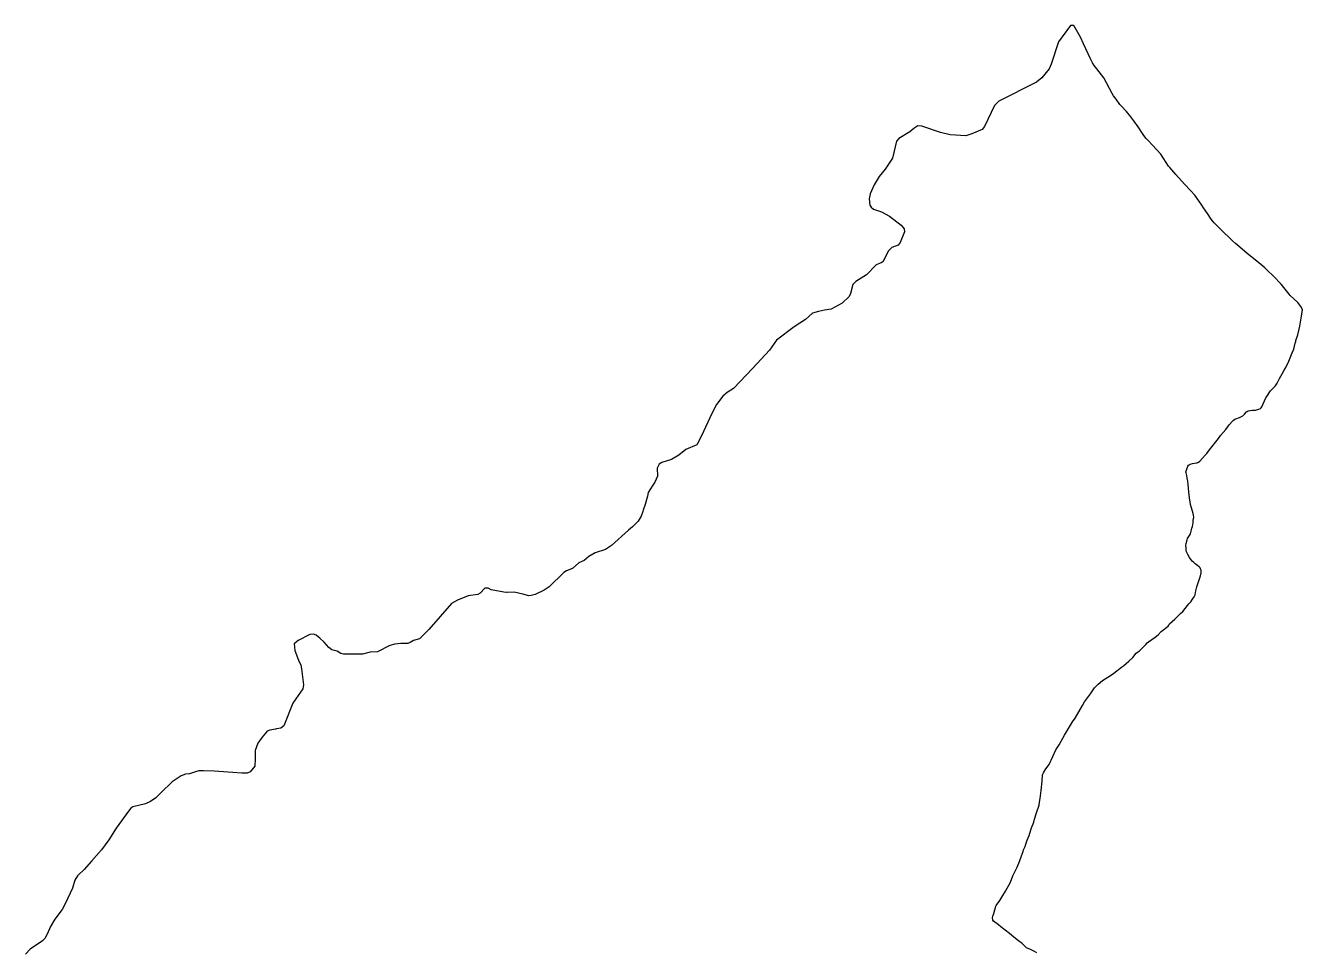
# Model space of a CAD drawing. Extents: x 1197506 to 1206978, y 6141540 to 6151741.
# Drawn here: x 1199954 to 1206978, y 6146640 to 6151741 of the extents above; entities that cross this region are included whole.
import ezdxf

# ---------------------------------------------------------------- set-up
doc = ezdxf.new("R2010")
doc.units = 0
doc.linetypes.add('CONTINU', pattern=[0])
doc.layers.add('1SECTION', color=7, linetype='CONTINU')

msp = doc.modelspace()

# ---------------------------------------------------------------- linework, layer by layer
at = {"layer": '1SECTION'}
msp.add_lwpolyline([(1205516.11, 6146637.8), (1205503.27, 6146645.67), (1205488.77, 6146653.96), (1205482.36, 6146657.01), (1205460.42, 6146666.06), (1205450.32, 6146674.75), (1205435.34, 6146688.93), (1205415.92, 6146704.35), (1205390.9, 6146724.51), (1205366.33, 6146744.31), (1205318.12, 6146780.64), (1205305.53, 6146791.69), (1205278.05, 6146812.53), (1205273.77, 6146817.72), (1205273.09, 6146833.14), (1205275.14, 6146840.82), (1205280.51, 6146854.86), (1205291.09, 6146894.81), (1205292.78, 6146898.48), (1205313.28, 6146927.03), (1205324.93, 6146945.26), (1205343.96, 6146977.09), (1205352.73, 6146993.32), (1205361.28, 6147007.71), (1205371.2, 6147027.51), (1205385.08, 6147062.35), (1205401.58, 6147095.52), (1205408.01, 6147109.88), (1205421.62, 6147141.33), (1205432.77, 6147171.24), (1205440.75, 6147196.76), (1205443.67, 6147204.97), (1205451.62, 6147223.22), (1205456.29, 6147236.68), (1205463.08, 6147258.29), (1205474.06, 6147284.03), (1205478.04, 6147296.33), (1205487.14, 6147325.65), (1205499.62, 6147356.61), (1205504.73, 6147373.81), (1205514.16, 6147409.27), (1205528.81, 6147451.62), (1205532.21, 6147466.54), (1205535.86, 6147487.11), (1205539.84, 6147531.56), (1205546.3, 6147582.62), (1205548.34, 6147616.99), (1205554.21, 6147629.46), (1205567.01, 6147651.08), (1205584.66, 6147674.83), (1205584.66, 6147674.83), (1205605.48, 6147718.1), (1205621.3, 6147754.83), (1205639.18, 6147782.62), (1205650.59, 6147803.24), (1205668.77, 6147836.64), (1205691.1, 6147872.47), (1205713.77, 6147910.08), (1205727.07, 6147930.55), (1205767.19, 6147999.84), (1205779.66, 6148019.66), (1205811.06, 6148063.09), (1205833.42, 6148097.46), (1205853.48, 6148117.43), (1205878.31, 6148136.39), (1205921.03, 6148164.9), (1205939.9, 6148177.84), (1205982.74, 6148210.2), (1205993.92, 6148217.92), (1206022.59, 6148243.84), (1206045.49, 6148263.28), (1206063.4, 6148287.54), (1206070.6, 6148292.69), (1206081.74, 6148299.59), (1206096.95, 6148314.23), (1206115.43, 6148335.47), (1206124.13, 6148344.32), (1206131.26, 6148350.19), (1206166.85, 6148375.27), (1206183.81, 6148388.96), (1206201.42, 6148406.45), (1206238.81, 6148436.1), (1206242.52, 6148441.43), (1206246.12, 6148448.33), (1206275.28, 6148473.79), (1206288.08, 6148487.63), (1206307.65, 6148505.27), (1206319.34, 6148517.33), (1206345.53, 6148549.11), (1206353.12, 6148558.95), (1206363.66, 6148570.07), (1206372.66, 6148583.84), (1206381.68, 6148596.94), (1206387.61, 6148608.92), (1206391.48, 6148629.61), (1206397.59, 6148652.06), (1206407.79, 6148684.81), (1206417.41, 6148713.32), (1206420.32, 6148730.04), (1206420.62, 6148737.1), (1206420.05, 6148743.44), (1206417.81, 6148750.78), (1206414.69, 6148756.25), (1206409.33, 6148762.44), (1206401.63, 6148768.79), (1206387.38, 6148779.43), (1206379.41, 6148786.54), (1206371.6, 6148792.75), (1206365.72, 6148800.1), (1206356.5, 6148813.81), (1206347.48, 6148830.4), (1206340.54, 6148845.75), (1206338.46, 6148853.46), (1206337.23, 6148867.65), (1206336.51, 6148879.12), (1206338.99, 6148891.41), (1206343.22, 6148911.4), (1206345.4, 6148918.84), (1206349.9, 6148924.25), (1206356.21, 6148934.06), (1206361.27, 6148944.74), (1206366.23, 6148959.53), (1206369.94, 6148974.87), (1206372.03, 6148985.24), (1206374.6, 6148995.06), (1206375.78, 6149003.14), (1206377.31, 6149019.23), (1206379.58, 6149036.35), (1206378.99, 6149046.45), (1206377.06, 6149055.37), (1206362.37, 6149106.23), (1206359.37, 6149118.05), (1206356.76, 6149141.45), (1206353.15, 6149175.92), (1206348.26, 6149216.21), (1206346.52, 6149234.35), (1206344.21, 6149250.77), (1206341, 6149265.53), (1206337.4, 6149279.62), (1206337.17, 6149284.25), (1206339.58, 6149295.05), (1206347.39, 6149316.72), (1206350.62, 6149321.42), (1206353.91, 6149324.08), (1206360.62, 6149326.68), (1206372.83, 6149330.14), (1206394.25, 6149333.93), (1206399.2, 6149335.49), (1206406.48, 6149339.01), (1206413.29, 6149344.47), (1206442.79, 6149376.95), (1206451.68, 6149385.56), (1206467.17, 6149405.99), (1206515.68, 6149467.66), (1206527.5, 6149484.69), (1206555.94, 6149518.71), (1206574.53, 6149543.92), (1206592.1, 6149564.82), (1206598.38, 6149570.04), (1206606.31, 6149574.84), (1206612.07, 6149577.44), (1206630.87, 6149584.48), (1206649.45, 6149593.8), (1206654.13, 6149597.29), (1206659.41, 6149602.89), (1206670.05, 6149615.47), (1206673.85, 6149617.7), (1206679.36, 6149620.39), (1206690.15, 6149622.46), (1206702.98, 6149623.94), (1206718.89, 6149625.1), (1206738.58, 6149629.74), (1206746.61, 6149633.53), (1206749.74, 6149636.54), (1206754.19, 6149642.49), (1206776.46, 6149691.7), (1206785.74, 6149705.57), (1206797.86, 6149725.93), (1206802.43, 6149731.72), (1206827.14, 6149756.9), (1206833.53, 6149763.83), (1206839.22, 6149773.58), (1206851.53, 6149799.46), (1206857.9, 6149810.67), (1206866.87, 6149825.11), (1206877.53, 6149844.47), (1206887, 6149860.1), (1206903.62, 6149893.31), (1206921.77, 6149939.62), (1206929.54, 6149960.12), (1206938.07, 6149993.34), (1206941.09, 6150003.18), (1206941.66, 6150007.32), (1206951.66, 6150039), (1206962.49, 6150087.3), (1206972.84, 6150141.66), (1206977.78, 6150177.21), (1206976.56, 6150182.89), (1206969.29, 6150194.88), (1206952.56, 6150216.3), (1206910.71, 6150255.79), (1206904.26, 6150262.72), (1206860.76, 6150316.99), (1206818.16, 6150361.35), (1206784.54, 6150394.55), (1206770.19, 6150407.85), (1206738.14, 6150435.43), (1206672.7, 6150488.98), (1206609.36, 6150540.96), (1206592.23, 6150555.98), (1206527.6, 6150620.81), (1206492.27, 6150655.69), (1206483.22, 6150666.11), (1206476.43, 6150675.95), (1206455.74, 6150707.17), (1206433.37, 6150737.68), (1206423.47, 6150752.44), (1206395.2, 6150794.94), (1206385.21, 6150807.36), (1206361.51, 6150832.95), (1206329.48, 6150868.41), (1206281.06, 6150921.17), (1206248.01, 6150959.48), (1206241.82, 6150967.95), (1206197.85, 6151033.99), (1206152.05, 6151083.46), (1206128.42, 6151108.92), (1206118.68, 6151120.2), (1206106.11, 6151136.28), (1206098.82, 6151146.54), (1206074.48, 6151183.22), (1206051.11, 6151216.17), (1206032.83, 6151239.34), (1206010.82, 6151267.1), (1205980.52, 6151298.3), (1205973.96, 6151305.91), (1205952.42, 6151335.01), (1205938.21, 6151354.28), (1205930.8, 6151366.44), (1205884.63, 6151452.42), (1205846, 6151502.01), (1205831.49, 6151521.71), (1205822.7, 6151536.49), (1205811.61, 6151557.34), (1205774.06, 6151640.69), (1205756.17, 6151677.51), (1205720.93, 6151740.95), (1205701.75, 6151740.97), (1205656.54, 6151677.95), (1205635.51, 6151650.43), (1205595.62, 6151527.92), (1205584.74, 6151502.65), (1205543.43, 6151453.86), (1205515.02, 6151430.04), (1205307.69, 6151324.88), (1205283.7, 6151301.34), (1205228.43, 6151185.36), (1205215.52, 6151168.47), (1205158.9, 6151144.45), (1205126.95, 6151134.5), (1205040.22, 6151138.61), (1204986.38, 6151152.32), (1204884.96, 6151188), (1204861.4, 6151188.44), (1204840.28, 6151174.41), (1204818.81, 6151156.23), (1204757.63, 6151119.36), (1204744.93, 6151104.3), (1204722.03, 6151010.93), (1204682.9, 6150950.33), (1204649.05, 6150909.84), (1204621.37, 6150864.63), (1204600.35, 6150814.47), (1204594.91, 6150787.85), (1204597.35, 6150752.96), (1204605.22, 6150741.67), (1204617.98, 6150731.18), (1204662.49, 6150715.06), (1204706.76, 6150692.57), (1204770.31, 6150642.36), (1204787.74, 6150621.58), (1204788.86, 6150605.25), (1204765.31, 6150547.8), (1204754.68, 6150532.88), (1204719.33, 6150518.68), (1204700.72, 6150501.79), (1204668.93, 6150441), (1204661.1, 6150434.57), (1204632.91, 6150423.58), (1204579.24, 6150368.28), (1204520.3, 6150333.32), (1204505.1, 6150316.34), (1204491.97, 6150265.69), (1204485.3, 6150250.74), (1204445.42, 6150212.93), (1204384.76, 6150180.64), (1204349.48, 6150174.29), (1204315.06, 6150167.13), (1204283.25, 6150157.64), (1204245.06, 6150124.14), (1204181.77, 6150083.79), (1204085.47, 6150009.25), (1204046.08, 6149954.98), (1203954.67, 6149855.12), (1203848.33, 6149742.85), (1203813.62, 6149722.21), (1203789.29, 6149700.95), (1203755.45, 6149656.49), (1203728.26, 6149606.03), (1203672.88, 6149482.49), (1203647.11, 6149433.44), (1203586.05, 6149408.18), (1203548.39, 6149377.33), (1203506.47, 6149353.58), (1203453.65, 6149336.61), (1203439.41, 6149327.91), (1203427.67, 6149306.23), (1203430.95, 6149261.89), (1203416.14, 6149229.06), (1203404.3, 6149211.78), (1203387.25, 6149185.87), (1203379.45, 6149170.51), (1203374.38, 6149151.88), (1203362.32, 6149105.13), (1203351.57, 6149073.58), (1203349.7, 6149067.55), (1203340.82, 6149041), (1203324.73, 6149013.77), (1203293.54, 6148983.02), (1203269.94, 6148965.01), (1203177.88, 6148879.89), (1203143.89, 6148857.83), (1203086.45, 6148838.54), (1203053.23, 6148819.84), (1203026.01, 6148797.94), (1202997.68, 6148783.97), (1202963.51, 6148753.78), (1202929.84, 6148740.34), (1202914.54, 6148731.55), (1202833.55, 6148652.35), (1202807.42, 6148634.27), (1202757.09, 6148610.77), (1202735.53, 6148604.15), (1202722.2, 6148603.3), (1202689.2, 6148611.56), (1202641.26, 6148622.25), (1202603.62, 6148621.71), (1202599, 6148621.02), (1202584.02, 6148622.1), (1202514.94, 6148636.18), (1202498.94, 6148644.32), (1202479.51, 6148645.87), (1202455.15, 6148617.76), (1202442.6, 6148611.06), (1202388.32, 6148603.32), (1202329.73, 6148579.66), (1202296.66, 6148560.02), (1202172.2, 6148416.99), (1202121.15, 6148365.65), (1202088.65, 6148357.46), (1202069.59, 6148345.58), (1202056.97, 6148339.98), (1202018.52, 6148340.69), (1201984.92, 6148336.98), (1201957.42, 6148329.08), (1201889.8, 6148295.58), (1201849.95, 6148292.01), (1201807.52, 6148282.68), (1201703.44, 6148282.45), (1201687.84, 6148285.88), (1201669.07, 6148297.72), (1201639.56, 6148306.44), (1201622.82, 6148318.81), (1201596, 6148347.35), (1201572.4, 6148370.03), (1201552.19, 6148386.31), (1201537.48, 6148391.78), (1201518.53, 6148390.1), (1201452.82, 6148356.88), (1201431.94, 6148339.6), (1201435.83, 6148301.72), (1201454.86, 6148249.44), (1201467.69, 6148220.46), (1201471.58, 6148201.83), (1201483.59, 6148112.4), (1201480.06, 6148090.55), (1201440.21, 6148036.87), (1201424.35, 6148011.92), (1201374.78, 6147887.81), (1201357.82, 6147873.79), (1201335.32, 6147870.48), (1201329.04, 6147869.17), (1201298.04, 6147863.86), (1201283.09, 6147857.44), (1201255.17, 6147825.3), (1201231.62, 6147791.78), (1201217.13, 6147751.35), (1201217.49, 6147706.45), (1201215.96, 6147665.8), (1201190.38, 6147633.74), (1201173.85, 6147627.15), (1201144.03, 6147626.48), (1201094.64, 6147631), (1200992.05, 6147637.14), (1200932.9, 6147639.68), (1200906.88, 6147639.83), (1200888.95, 6147635.14), (1200855.64, 6147624.2), (1200834.29, 6147621.37), (1200809.63, 6147612.09), (1200760.29, 6147578.56), (1200700.78, 6147519.94), (1200671.48, 6147490.66), (1200640.99, 6147471.18), (1200614.63, 6147458.86), (1200544.5, 6147441.02), (1200533.8, 6147433.75), (1200520.47, 6147417.87), (1200452.31, 6147323.74), (1200412.79, 6147260.44), (1200372.12, 6147205.78), (1200317.23, 6147142.84), (1200276.03, 6147097.72), (1200244.66, 6147067.68), (1200238.98, 6147061.69), (1200224.45, 6147038.4), (1200212.5, 6146993.34), (1200172.32, 6146907.85), (1200154.79, 6146876.63), (1200115.14, 6146823.06), (1200091.02, 6146782.77), (1200072.94, 6146740.22), (1200059.71, 6146716.45), (1200047.28, 6146703.9), (1199979.36, 6146657.94), (1199954.08, 6146630.85)], dxfattribs=at)

doc.saveas('drawing.dxf')
